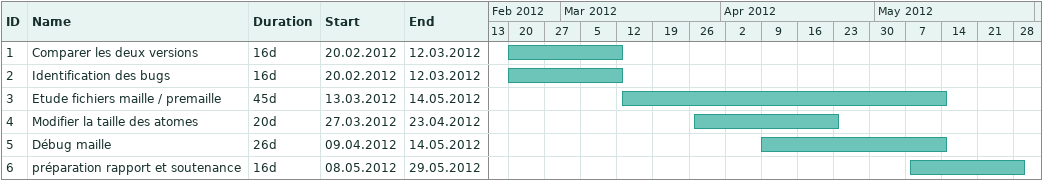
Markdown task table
| ID | Task | Duration | Start | Finish |
|---|---|---|---|---|
| 1 | Comparer les deux versions | 16d | 2012-02-20 | 2012-03-12 |
| 2 | Identification des bugs | 16d | 2012-02-20 | 2012-03-12 |
| 3 | Etude fichiers maille / premaille | 45d | 2012-03-13 | 2012-05-14 |
| 4 | Modifier la taille des atomes | 20d | 2012-03-27 | 2012-04-23 |
| 5 | Débug maille | 26d | 2012-04-09 | 2012-05-14 |
| 6 | préparation rapport et soutenance | 16d | 2012-05-08 | 2012-05-29 |
